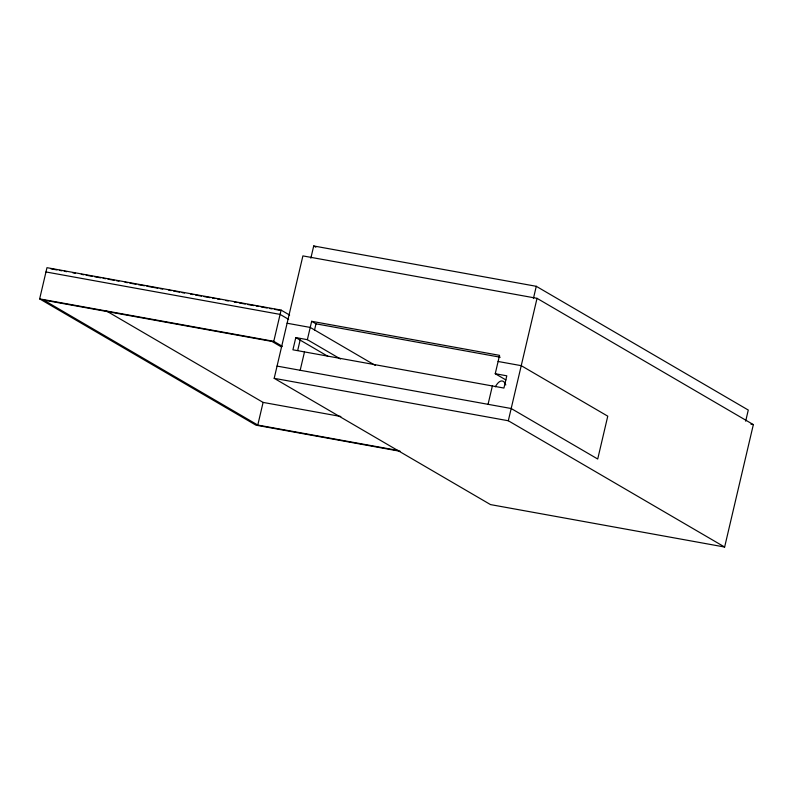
<?xml version="1.0" encoding="UTF-8"?>
<svg xmlns="http://www.w3.org/2000/svg" width="793" height="793" viewBox="0 0 793 793"><rect width="100%" height="100%" fill="white"/><g stroke="black" fill="none" stroke-linecap="round" stroke-linejoin="round"><path stroke-width="1.19" d="M400.336 451.326L255.97 425.167L39.65 298.892L46.975 267.677L281.099 310.103L289.623 315.079M282.298 346.303L273.773 341.327L281.099 310.103M398.681 450.593L257.784 425.058L263.098 402.408L106.47 310.985M274.19 378.33L302.896 255.901L537.03 298.337L753.35 424.602L724.633 547.031L490.51 504.596L274.19 378.33L508.313 420.756L724.633 547.031M310.846 258.211L313.711 245.969L536.276 286.303L748.275 410.05L745.668 421.182M307.357 339.672L295.799 337.57L292.924 349.812L503.932 388.055L506.796 375.813L495.238 373.721L499.54 355.353L311.669 321.304L307.357 339.672L340.475 359.001M297.692 350.466L300.2 339.761M300.18 370.272L304.492 351.914M314.553 329.947L315.991 323.831L311.669 321.304M488.062 404.321L492.364 385.963M533.411 298.545L536.276 286.303M508.313 420.756L537.03 298.337M50.94 268.837L57.017 269.937M59.445 270.373L61.874 270.809M64.302 271.256L66.731 271.692M72.807 272.792L75.236 273.238M81.312 274.338L83.741 274.774M86.169 275.211L92.236 276.321M94.674 276.757L100.741 277.857M103.169 278.293L105.598 278.739M108.026 279.176L114.103 280.276M116.531 280.722L118.96 281.158M125.036 282.258L127.465 282.695M129.893 283.141L135.97 284.241M138.398 284.677L144.465 285.777M146.893 286.223L157.827 288.206M160.255 288.642L162.684 289.078M168.76 290.188L171.189 290.625M173.617 291.061L179.694 292.161M182.122 292.607L184.551 293.043M190.627 294.144L193.056 294.59M195.484 295.026L201.551 296.126M203.979 296.562L210.056 297.672M212.484 298.109L214.913 298.545M217.341 298.991L219.77 299.427M225.846 300.527L228.275 300.973M234.351 302.074L236.78 302.51M239.208 302.946L245.285 304.046M247.713 304.492L253.78 305.592M256.208 306.029L258.637 306.475M261.066 306.911L267.142 308.011M269.57 308.457L271.999 308.893M274.428 309.329L279.285 310.212M45.964 271.959L280.098 314.395L288.622 319.371M315.991 323.831L500.234 357.217M287.106 323.237L310.232 327.43L375.396 365.464M498.113 361.479L521.229 365.662L607.765 416.176L597.714 459.018L511.188 408.514L277.054 366.088M750.921 424.166L753.35 424.602M39.65 298.892L273.773 341.327M263.098 402.408L340.831 416.494M313.711 245.969L315.842 247.218M495.238 373.721L505.924 379.956M295.799 337.57L327.846 356.285M281.555 347.027L271.969 341.436L43.625 300.051L257.784 425.058M495.338 386.796A20.598 7.722 -79.7 0 1 505.795 384.962"/></g></svg>
